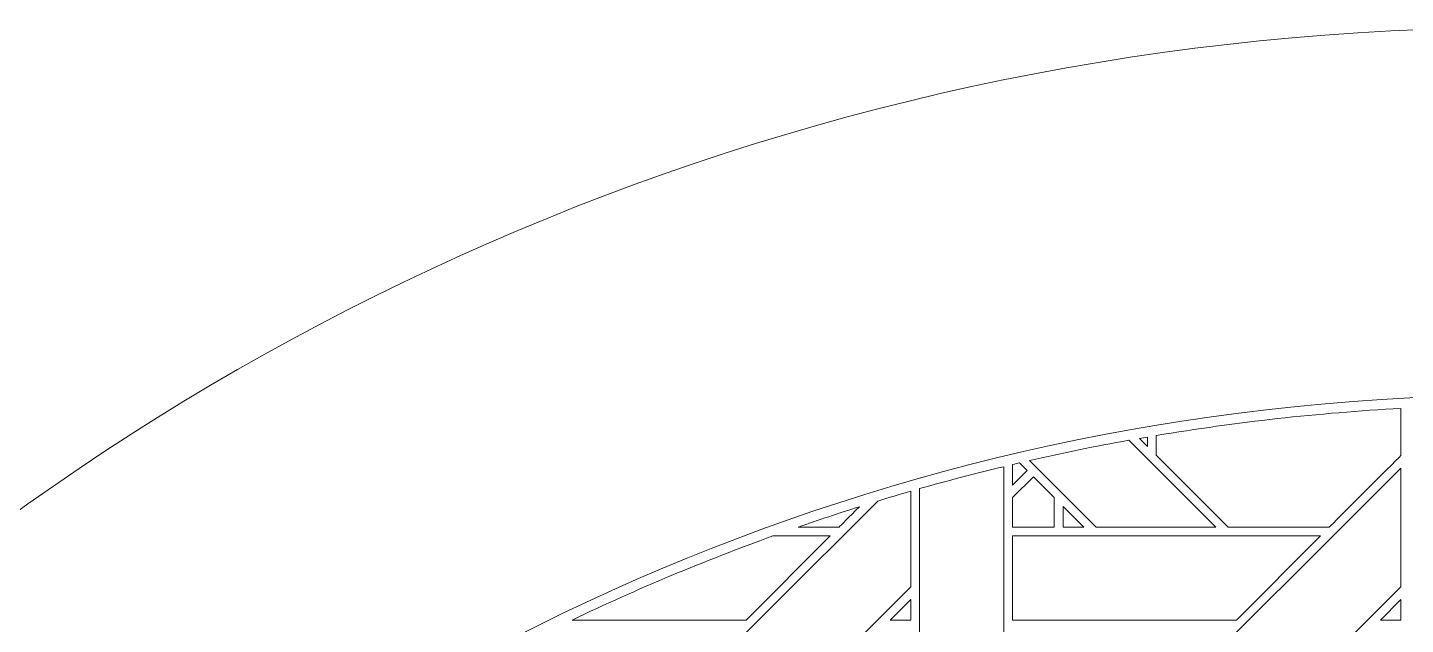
# Model space of a CAD drawing. Header units: inches. Extents: x 7.4 to 17.4, y 4.1 to 14.1.
# Drawn here: x 9.488 to 12.154, y 12.939 to 14.095 of the extents above; entities that cross this region are included whole.
import ezdxf

# ---------------------------------------------------------------- set-up
doc = ezdxf.new("R2010")
doc.units = ezdxf.units.IN
doc.header["$MEASUREMENT"] = 0
doc.layers.add('Design', color=7, linetype='Continuous', lineweight=0)

msp = doc.modelspace()

# ---------------------------------------------------------------- linework, layer by layer
at = {"layer": 'Design'}
for points, knots in [([(12.3829, 14.0948), (9.6214, 14.0948), (7.3829, 11.8562), (7.3829, 9.0948), (7.3829, 6.3333), (9.6214, 4.0948), (12.3829, 4.0948), (15.1443, 4.0948), (17.3829, 6.3333), (17.3829, 9.0948), (17.3829, 11.8562), (15.1443, 14.0948), (12.3829, 14.0948)], [0, 0, 0, 0, 1, 1, 1, 2, 2, 2, 3, 3, 3, 4, 4, 4, 4]), ([(12.3829, 13.3833), (10.0144, 13.3833), (8.0943, 11.4632), (8.0943, 9.0948), (8.0943, 6.7263), (10.0144, 4.8063), (12.3829, 4.8063), (14.7513, 4.8063), (16.6714, 6.7263), (16.6714, 9.0948), (16.6714, 11.4632), (14.7513, 13.3833), (12.3829, 13.3833)], [0, 0, 0, 0, 1, 1, 1, 2, 2, 2, 3, 3, 3, 4, 4, 4, 4]), ([(12.1453, 13.2661), (12.1275, 13.2481), (12.0156, 13.1364), (12.0066, 13.1274), (12.0066, 13.1274), (11.8109, 13.1274), (11.8109, 13.1274), (11.8109, 13.1274), (11.6717, 13.2666), (11.6717, 13.2666), (11.6717, 13.2666), (11.6717, 13.3046), (11.6717, 13.3046), (11.8269, 13.3306), (11.9849, 13.3484), (12.1453, 13.3572), (12.1453, 13.3572), (12.1453, 13.2661), (12.1453, 13.2661)], [0, 0, 0, 0, 1, 1, 1, 2, 2, 2, 3, 3, 3, 4, 4, 4, 5, 5, 5, 6, 6, 6, 6]), ([(12.1453, 13.3572), (12.1453, 13.3572), (12.1453, 13.2661), (12.1453, 13.2661), (12.1277, 13.2483), (12.0157, 13.1365), (12.0066, 13.1274), (12.0066, 13.1274), (11.8109, 13.1274), (11.8109, 13.1274), (11.8109, 13.1274), (11.6717, 13.2666), (11.6717, 13.2666), (11.6717, 13.2666), (11.6717, 13.3046), (11.6717, 13.3046), (11.8269, 13.3306), (11.9849, 13.3484), (12.1453, 13.3572)], [0, 0, 0, 0, 1, 1, 1, 2, 2, 2, 3, 3, 3, 4, 4, 4, 5, 5, 5, 6, 6, 6, 6]), ([(11.7867, 13.1273), (11.7867, 13.1273), (11.5556, 13.1273), (11.5556, 13.1273), (11.5556, 13.1273), (11.4267, 13.2563), (11.4267, 13.2563), (11.4901, 13.2708), (11.554, 13.2839), (11.6184, 13.2956), (11.6184, 13.2956), (11.7867, 13.1273), (11.7867, 13.1273)], [0, 0, 0, 0, 1, 1, 1, 2, 2, 2, 3, 3, 3, 4, 4, 4, 4]), ([(11.6545, 13.3018), (11.6545, 13.3018), (11.6545, 13.2837), (11.6545, 13.2837), (11.6545, 13.2837), (11.639, 13.2992), (11.639, 13.2992), (11.6442, 13.3001), (11.6494, 13.3009), (11.6545, 13.3018)], [0, 0, 0, 0, 1, 1, 1, 2, 2, 2, 3, 3, 3, 3]), ([(11.4073, 13.2518), (11.4073, 13.2518), (11.422, 13.2369), (11.422, 13.2369), (11.422, 13.2369), (11.3938, 13.2088), (11.3938, 13.2088), (11.3938, 13.2088), (11.3938, 13.2485), (11.3938, 13.2485), (11.3983, 13.2496), (11.4028, 13.2508), (11.4073, 13.2518)], [0, 0, 0, 0, 1, 1, 1, 2, 2, 2, 3, 3, 3, 4, 4, 4, 4]), ([(11.3765, 13.2443), (11.3765, 13.2443), (11.3765, 12.8493), (11.3765, 12.8493), (11.3765, 12.8493), (11.2137, 12.8493), (11.2137, 12.8493), (11.2137, 12.8493), (11.2137, 13.2018), (11.2137, 13.2018), (11.2675, 13.2171), (11.3219, 13.2311), (11.3765, 13.2443)], [0, 0, 0, 0, 1, 1, 1, 2, 2, 2, 3, 3, 3, 4, 4, 4, 4]), ([(11.4745, 13.1271), (11.4745, 13.1271), (11.3938, 13.1271), (11.3938, 13.1271), (11.3938, 13.1271), (11.3938, 13.1844), (11.3938, 13.1844), (11.3938, 13.1844), (11.4341, 13.2247), (11.4341, 13.2247), (11.4341, 13.2247), (11.4745, 13.1844), (11.4745, 13.1844), (11.4745, 13.1844), (11.4745, 13.1271), (11.4745, 13.1271)], [0, 0, 0, 0, 1, 1, 1, 2, 2, 2, 3, 3, 3, 4, 4, 4, 5, 5, 5, 5]), ([(11.3938, 13.1844), (11.3938, 13.1844), (11.4341, 13.2247), (11.4341, 13.2247), (11.4341, 13.2247), (11.4745, 13.1844), (11.4745, 13.1844), (11.4745, 13.1844), (11.4745, 13.1271), (11.4745, 13.1271), (11.4745, 13.1271), (11.3938, 13.1271), (11.3938, 13.1271), (11.3938, 13.1271), (11.3938, 13.1844), (11.3938, 13.1844)], [0, 0, 0, 0, 1, 1, 1, 2, 2, 2, 3, 3, 3, 4, 4, 4, 5, 5, 5, 5]), ([(12.1453, 13.0116), (12.1453, 13.0116), (11.6717, 12.5379), (11.6717, 12.5379), (11.6717, 12.5379), (11.6717, 12.768), (11.6717, 12.768), (11.6717, 12.768), (12.1453, 13.2416), (12.1453, 13.2416), (12.1453, 13.2416), (12.1453, 13.0116), (12.1453, 13.0116)], [0, 0, 0, 0, 1, 1, 1, 2, 2, 2, 3, 3, 3, 4, 4, 4, 4]), ([(11.1966, 13.1967), (11.1966, 13.1967), (11.1966, 13.0116), (11.1966, 13.0116), (11.1966, 13.0116), (10.7229, 12.5379), (10.7229, 12.5379), (10.7229, 12.5379), (10.7229, 12.768), (10.7229, 12.768), (10.7229, 12.768), (11.1328, 13.1778), (11.1328, 13.1778), (11.154, 13.1842), (11.1753, 13.1906), (11.1966, 13.1967)], [0, 0, 0, 0, 1, 1, 1, 2, 2, 2, 3, 3, 3, 4, 4, 4, 5, 5, 5, 5]), ([(11.0579, 13.1274), (11.0579, 13.1274), (10.9789, 13.1274), (10.9789, 13.1274), (11.0181, 13.141), (11.0576, 13.1542), (11.0973, 13.1668), (11.0771, 13.1466), (11.061, 13.1305), (11.0579, 13.1274)], [0, 0, 0, 0, 1, 1, 1, 2, 2, 2, 3, 3, 3, 3]), ([(11.4917, 13.1273), (11.4917, 13.1273), (11.4917, 13.1671), (11.4917, 13.1671), (11.4917, 13.1671), (11.5314, 13.1273), (11.5314, 13.1273), (11.5314, 13.1273), (11.4917, 13.1273), (11.4917, 13.1273)], [0, 0, 0, 0, 1, 1, 1, 2, 2, 2, 3, 3, 3, 3]), ([(11.0408, 13.1101), (11.0408, 13.1101), (10.8781, 12.9474), (10.8781, 12.9474), (10.8781, 12.9474), (10.5415, 12.9474), (10.5415, 12.9474), (10.6676, 13.0077), (10.7972, 13.0621), (10.9297, 13.1101), (10.9297, 13.1101), (11.0408, 13.1101), (11.0408, 13.1101)], [0, 0, 0, 0, 1, 1, 1, 2, 2, 2, 3, 3, 3, 4, 4, 4, 4]), ([(11.9895, 13.1101), (11.9895, 13.1101), (11.8268, 12.9474), (11.8268, 12.9474), (11.8268, 12.9474), (11.3938, 12.9474), (11.3938, 12.9474), (11.3938, 12.9474), (11.3938, 13.1101), (11.3938, 13.1101), (11.3938, 13.1101), (11.9895, 13.1101), (11.9895, 13.1101)], [0, 0, 0, 0, 1, 1, 1, 2, 2, 2, 3, 3, 3, 4, 4, 4, 4]), ([(11.1568, 12.9474), (11.1568, 12.9474), (11.1966, 12.9872), (11.1966, 12.9872), (11.1966, 12.9872), (11.1966, 12.9474), (11.1966, 12.9474), (11.1966, 12.9474), (11.1568, 12.9474), (11.1568, 12.9474)], [0, 0, 0, 0, 1, 1, 1, 2, 2, 2, 3, 3, 3, 3]), ([(12.1056, 12.9474), (12.1056, 12.9474), (12.1453, 12.9872), (12.1453, 12.9872), (12.1453, 12.9872), (12.1453, 12.9474), (12.1453, 12.9474), (12.1453, 12.9474), (12.1056, 12.9474), (12.1056, 12.9474)], [0, 0, 0, 0, 1, 1, 1, 2, 2, 2, 3, 3, 3, 3])]:
    msp.add_open_spline(points, degree=3, knots=knots, dxfattribs=at)

doc.saveas('drawing.dxf')
